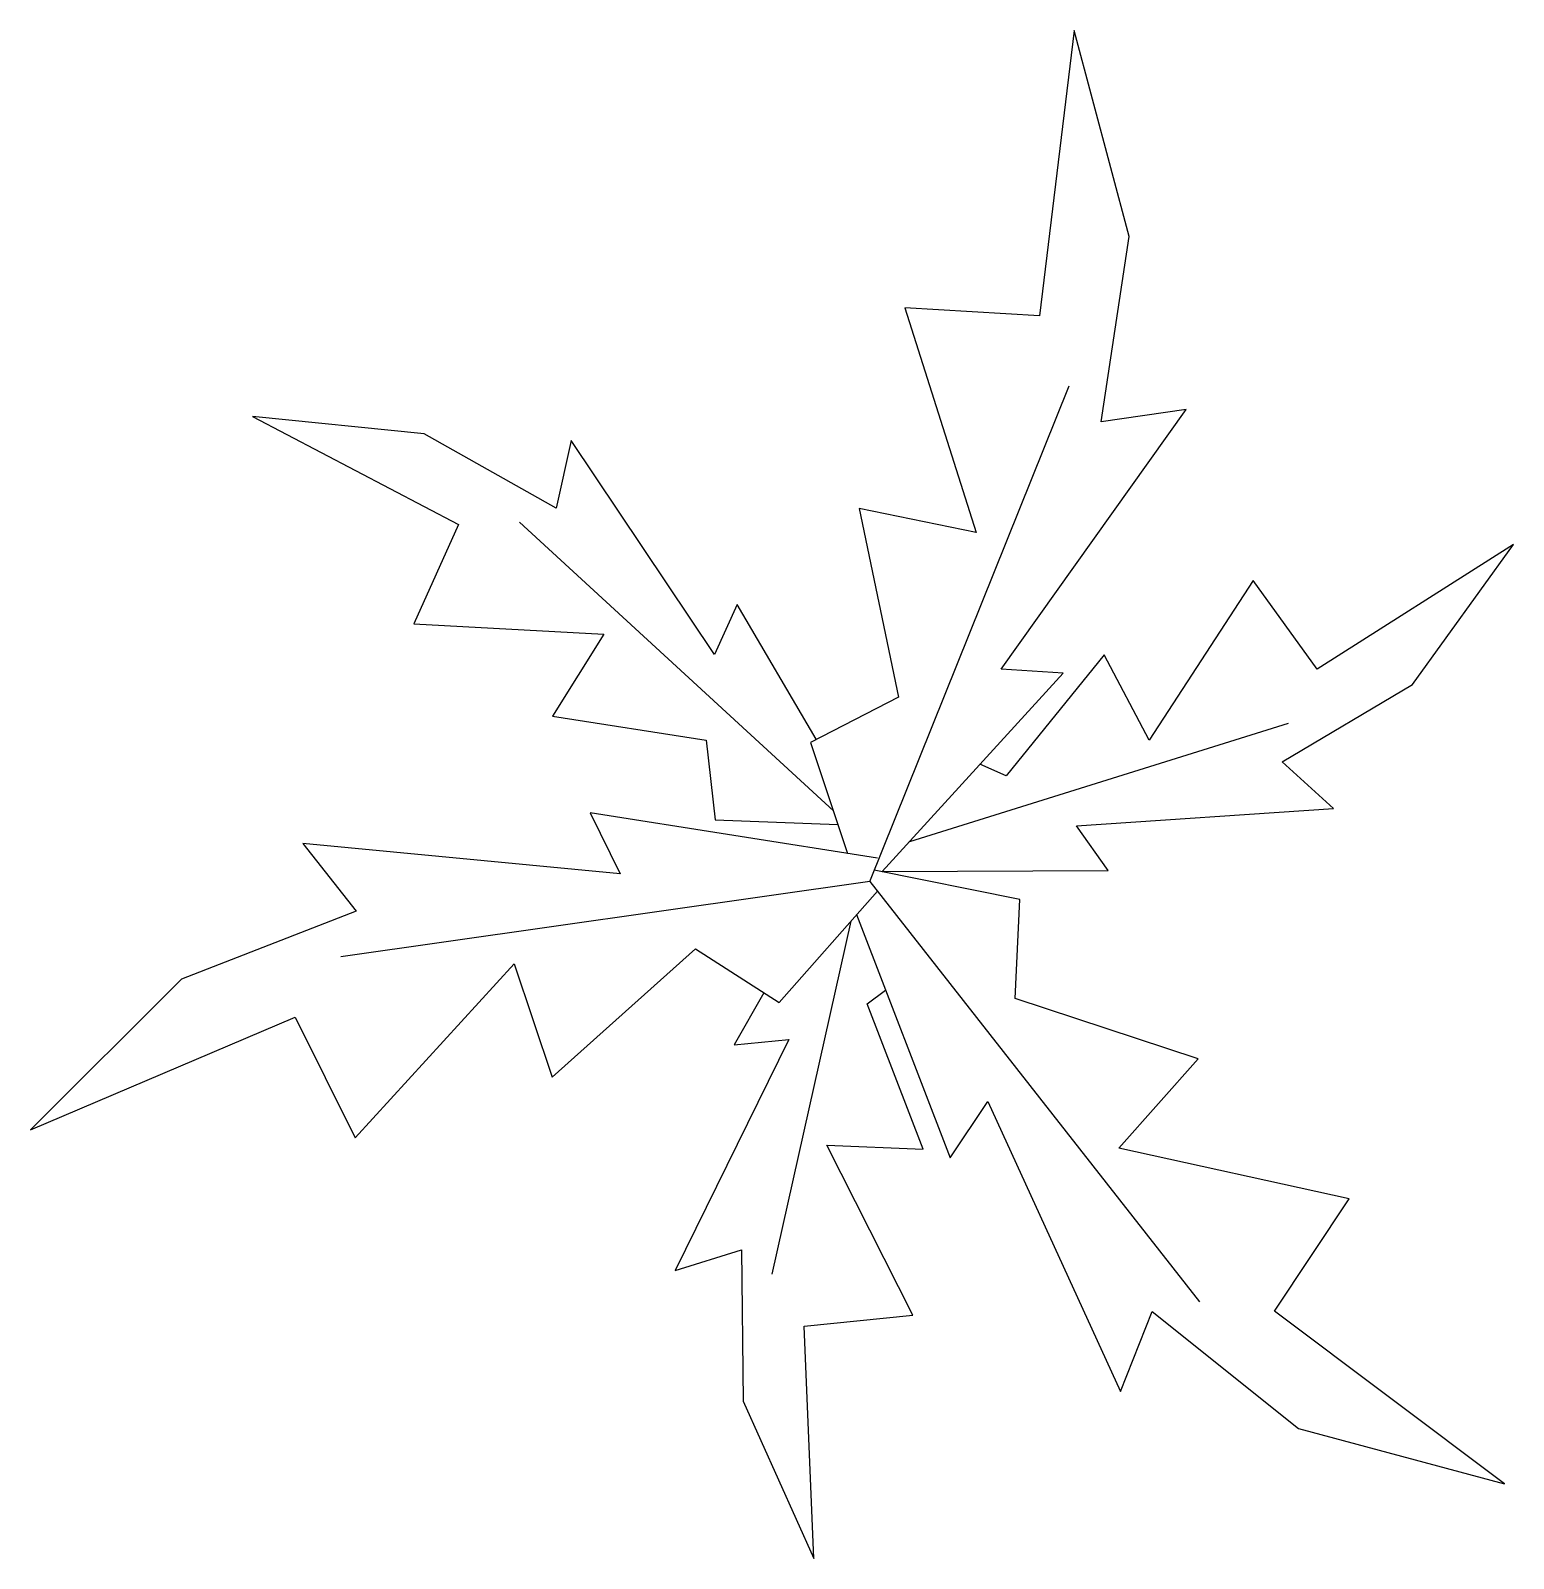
# Model space of a CAD drawing. Header units: millimetres. Extents: x 415.89 to 417.11, y 2589.28 to 2590.54.
import ezdxf

# ---------------------------------------------------------------- set-up
doc = ezdxf.new("R2010")
doc.units = ezdxf.units.MM
doc.header["$LTSCALE"] = 10
doc.layers.add('Vegetais', color=94, linetype='Continuous')

msp = doc.modelspace()

# ---------------------------------------------------------------- linework, layer by layer
at = {"layer": 'Vegetais'}
for p, q in [((416.7494, 2590.5411), (416.7209, 2590.3056)), ((416.7948, 2590.3711), (416.7494, 2590.5411)), ((416.7716, 2590.2182), (416.7948, 2590.3711)), ((416.6098, 2590.3123), (416.6686, 2590.127)), ((416.7209, 2590.3056), (416.6098, 2590.3123)), ((416.5807, 2589.8389), (416.7452, 2590.248)), ((416.6893, 2590.0142), (416.8419, 2590.2284)), ((416.8419, 2590.2284), (416.7716, 2590.2182)), ((416.0714, 2590.2226), (416.2413, 2590.1336)), ((416.213, 2590.2082), (416.0714, 2590.2226)), ((416.3219, 2590.1469), (416.213, 2590.2082)), ((416.3343, 2590.2029), (416.3219, 2590.1469)), ((416.4526, 2590.0262), (416.3343, 2590.2029)), ((416.572, 2590.1466), (416.6045, 2589.9911)), ((416.6686, 2590.127), (416.572, 2590.1466)), ((416.2413, 2590.1336), (416.2044, 2590.0514)), ((416.5507, 2589.8971), (416.2918, 2590.1355)), ((417.1119, 2590.1169), (416.9498, 2590.0142)), ((417.0286, 2590.0014), (417.1119, 2590.1169)), ((416.8971, 2590.0872), (416.8113, 2589.9555)), ((416.9498, 2590.0142), (416.8971, 2590.0872)), ((416.4714, 2590.0674), (416.4526, 2590.0262)), ((416.5365, 2589.9562), (416.4714, 2590.0674)), ((416.2044, 2590.0514), (416.3614, 2590.0429)), ((416.3614, 2590.0429), (416.3189, 2589.9754)), ((416.7741, 2590.026), (416.6934, 2589.9261)), ((416.8113, 2589.9555), (416.7741, 2590.026)), ((416.7402, 2590.0108), (416.6893, 2590.0142)), ((416.7402, 2590.0108), (416.5911, 2589.847)), ((416.9211, 2589.9377), (417.0286, 2590.0014)), ((416.6045, 2589.9911), (416.5317, 2589.9537)), ((416.3189, 2589.9754), (416.4458, 2589.9555)), ((416.6137, 2589.8718), (416.9262, 2589.9695)), ((416.4458, 2589.9555), (416.4532, 2589.8897)), ((416.5317, 2589.9537), (416.5625, 2589.862)), ((416.9634, 2589.899), (416.9211, 2589.9377)), ((416.6934, 2589.9261), (416.6717, 2589.9356)), ((416.7512, 2589.8848), (416.9634, 2589.899)), ((416.3499, 2589.8955), (416.3747, 2589.8453)), ((416.5872, 2589.8582), (416.3499, 2589.8955)), ((416.4532, 2589.8897), (416.5545, 2589.8859)), ((416.7775, 2589.848), (416.7512, 2589.8848)), ((416.1128, 2589.8703), (416.1568, 2589.8145)), ((416.3747, 2589.8453), (416.1128, 2589.8703)), ((416.7047, 2589.824), (416.5845, 2589.8483)), ((416.5807, 2589.8389), (416.1442, 2589.7768)), ((416.5807, 2589.8389), (416.8528, 2589.4919)), ((416.5911, 2589.847), (416.7775, 2589.848)), ((416.5059, 2589.739), (416.587, 2589.8309)), ((416.7007, 2589.7422), (416.7047, 2589.824)), ((416.1568, 2589.8145), (416.0128, 2589.7582)), ((416.5698, 2589.8115), (416.6472, 2589.6107)), ((416.5652, 2589.8062), (416.4998, 2589.5147)), ((416.3186, 2589.6775), (416.437, 2589.7834)), ((416.437, 2589.7834), (416.5059, 2589.739)), ((416.1562, 2589.6273), (416.2873, 2589.771)), ((416.2873, 2589.771), (416.3186, 2589.6775)), ((416.0128, 2589.7582), (415.8883, 2589.6339)), ((416.5786, 2589.738), (416.5938, 2589.7492)), ((416.4934, 2589.7471), (416.4689, 2589.7042)), ((416.6248, 2589.6181), (416.5786, 2589.738)), ((416.8516, 2589.6926), (416.7007, 2589.7422)), ((415.8883, 2589.6339), (416.1065, 2589.727)), ((416.1065, 2589.727), (416.1562, 2589.6273)), ((416.514, 2589.7086), (416.4201, 2589.5177)), ((416.4689, 2589.7042), (416.514, 2589.7086)), ((416.7863, 2589.6187), (416.8516, 2589.6926)), ((416.6472, 2589.6107), (416.6783, 2589.6573)), ((416.6783, 2589.6573), (416.7875, 2589.418)), ((416.6163, 2589.481), (416.5452, 2589.6212)), ((416.5452, 2589.6212), (416.6248, 2589.6181)), ((416.9762, 2589.5771), (416.7863, 2589.6187)), ((416.9148, 2589.4842), (416.9762, 2589.5771)), ((416.4201, 2589.5177), (416.4749, 2589.535)), ((416.4749, 2589.535), (416.4762, 2589.41)), ((416.7875, 2589.418), (416.8138, 2589.484)), ((416.8138, 2589.484), (416.9346, 2589.3874)), ((417.1045, 2589.3417), (416.9148, 2589.4842)), ((416.5267, 2589.4719), (416.6163, 2589.481)), ((416.5346, 2589.2802), (416.5267, 2589.4719)), ((416.4762, 2589.41), (416.5346, 2589.2802)), ((416.9346, 2589.3874), (417.1045, 2589.3417))]:
    msp.add_line(p, q, dxfattribs=at)

doc.saveas('drawing.dxf')
